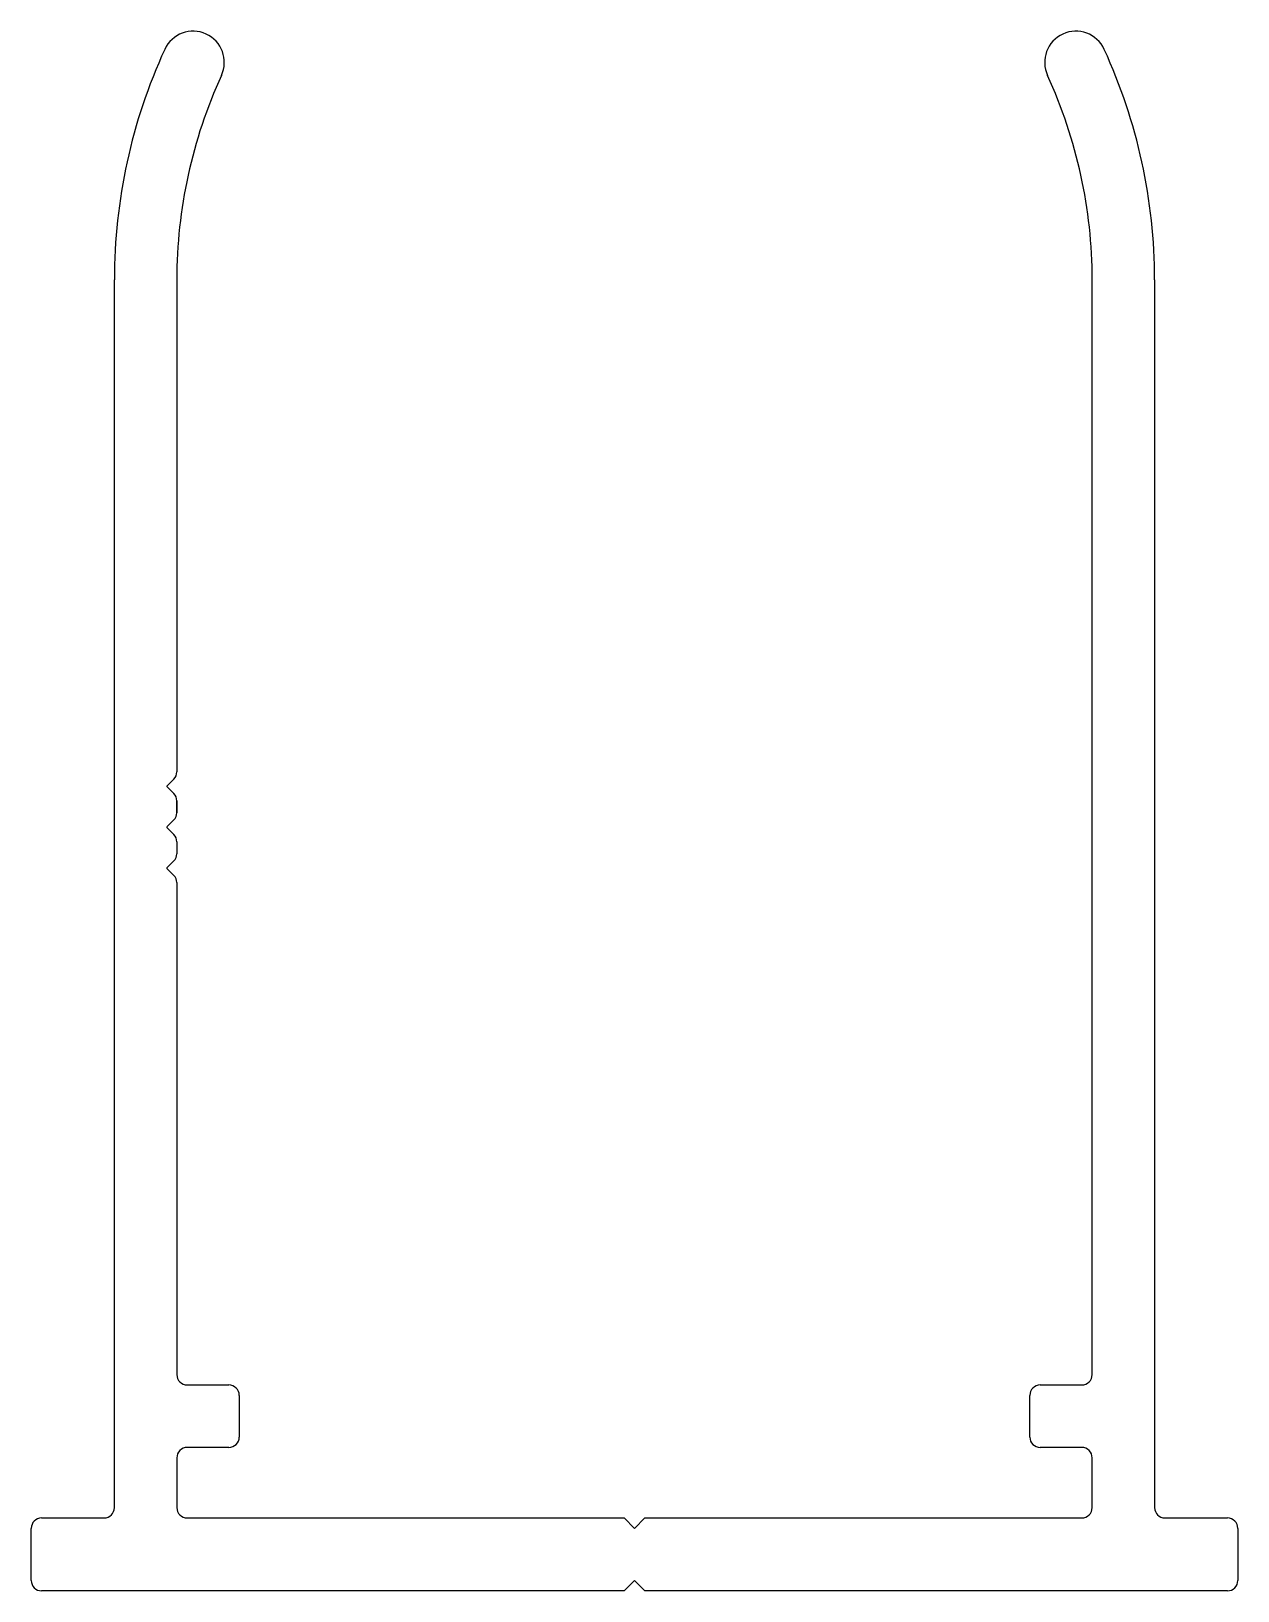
# Model space of a CAD drawing. Header units: inches. Extents: x -14.7 to 14.7, y 1.3 to 39.4.
import ezdxf

# ---------------------------------------------------------------- set-up
doc = ezdxf.new("R2010")
doc.units = ezdxf.units.IN
doc.header["$MEASUREMENT"] = 0

msp = doc.modelspace()

# ---------------------------------------------------------------- linework, layer by layer
at = {"color": 7, "linetype": 'Continuous'}
for p, q in [((-12.682, 3.326), (-12.682, 33.298)), ((-11.158, 33.298), (-11.158, 21.289)), ((11.194, 6.573), (11.194, 33.298)), ((12.718, 33.298), (12.718, 3.326)), ((-11.232, 21.112), (-11.403, 20.941)), ((-11.158, 21.289), (-11.158, 21.289)), ((-11.403, 20.93), (-11.232, 20.759)), ((-11.158, 20.582), (-11.158, 20.289)), ((-11.158, 20.289), (-11.158, 20.582)), ((-11.158, 20.582), (-11.158, 20.289)), ((-11.158, 20.289), (-11.158, 20.582)), ((-11.158, 20.582), (-11.158, 20.289)), ((-11.232, 20.112), (-11.403, 19.941)), ((-11.403, 19.93), (-11.232, 19.759)), ((-11.158, 19.582), (-11.158, 19.289)), ((-11.232, 19.112), (-11.403, 18.941)), ((-11.403, 18.93), (-11.232, 18.759)), ((-11.158, 18.582), (-11.158, 6.573)), ((-10.904, 6.319), (-9.888, 6.319)), ((9.924, 6.319), (10.94, 6.319)), ((-9.634, 6.065), (-9.634, 5.049)), ((9.67, 5.049), (9.67, 6.065)), ((-9.888, 4.795), (-10.904, 4.795)), ((10.94, 4.795), (9.924, 4.795)), ((-11.158, 4.541), (-11.158, 3.326)), ((11.194, 3.326), (11.194, 4.541)), ((-14.46, 3.072), (-12.936, 3.072)), ((-10.904, 3.072), (-0.236, 3.072)), ((-0.236, 3.072), (0.018, 2.818)), ((0.018, 2.818), (0.272, 3.072)), ((0.272, 3.072), (10.94, 3.072)), ((12.972, 3.072), (14.496, 3.072)), ((-14.714, 1.548), (-14.714, 2.818)), ((14.75, 2.818), (14.75, 1.548)), ((0.018, 1.548), (-0.236, 1.294)), ((0.272, 1.294), (0.018, 1.548)), ((-0.236, 1.294), (-14.46, 1.294)), ((14.496, 1.294), (0.272, 1.294))]:
    msp.add_line(p, q, dxfattribs=at)
for centre, radius, start, end in [((-10.761, 38.607), 0.762, 335.3587, 155.3587), ((10.796, 38.607), 0.762, 24.6413, 204.6413), ((0.811, 33.298), 13.494, 155.3587, 180), ((-0.776, 33.298), 13.494, 360, 24.6413), ((0.811, 33.298), 11.97, 155.3587, 180), ((-0.776, 33.298), 11.97, 360, 24.6413), ((-11.397, 20.935), 0.008, 135, 225), ((-11.408, 21.289), 0.25, 315, 360), ((-11.408, 20.582), 0.25, 0, 45), ((-11.408, 20.289), 0.25, 315, 360), ((-11.397, 19.935), 0.008, 135, 225), ((-11.408, 19.582), 0.25, 360, 45), ((-11.408, 19.289), 0.25, 315, 360), ((-11.397, 18.936), 0.008, 135, 225), ((-11.408, 18.582), 0.25, 0, 45), ((-10.904, 6.573), 0.254, 180, 270), ((10.94, 6.573), 0.254, 270, 360), ((-9.888, 6.065), 0.254, 360, 90), ((9.924, 6.065), 0.254, 90, 180), ((-9.888, 5.049), 0.254, 270, 360), ((9.924, 5.049), 0.254, 180, 270), ((-10.904, 4.541), 0.254, 90, 180), ((10.94, 4.541), 0.254, 360, 90), ((-14.46, 2.818), 0.254, 90, 180), ((-12.936, 3.326), 0.254, 270, 360), ((-10.904, 3.326), 0.254, 180, 270), ((10.94, 3.326), 0.254, 270, 360), ((12.972, 3.326), 0.254, 180, 270), ((14.496, 2.818), 0.254, 360, 90), ((-14.46, 1.548), 0.254, 180, 270), ((14.496, 1.548), 0.254, 270, 360)]:
    msp.add_arc(centre, radius, start, end, dxfattribs=at)

doc.saveas('drawing.dxf')
